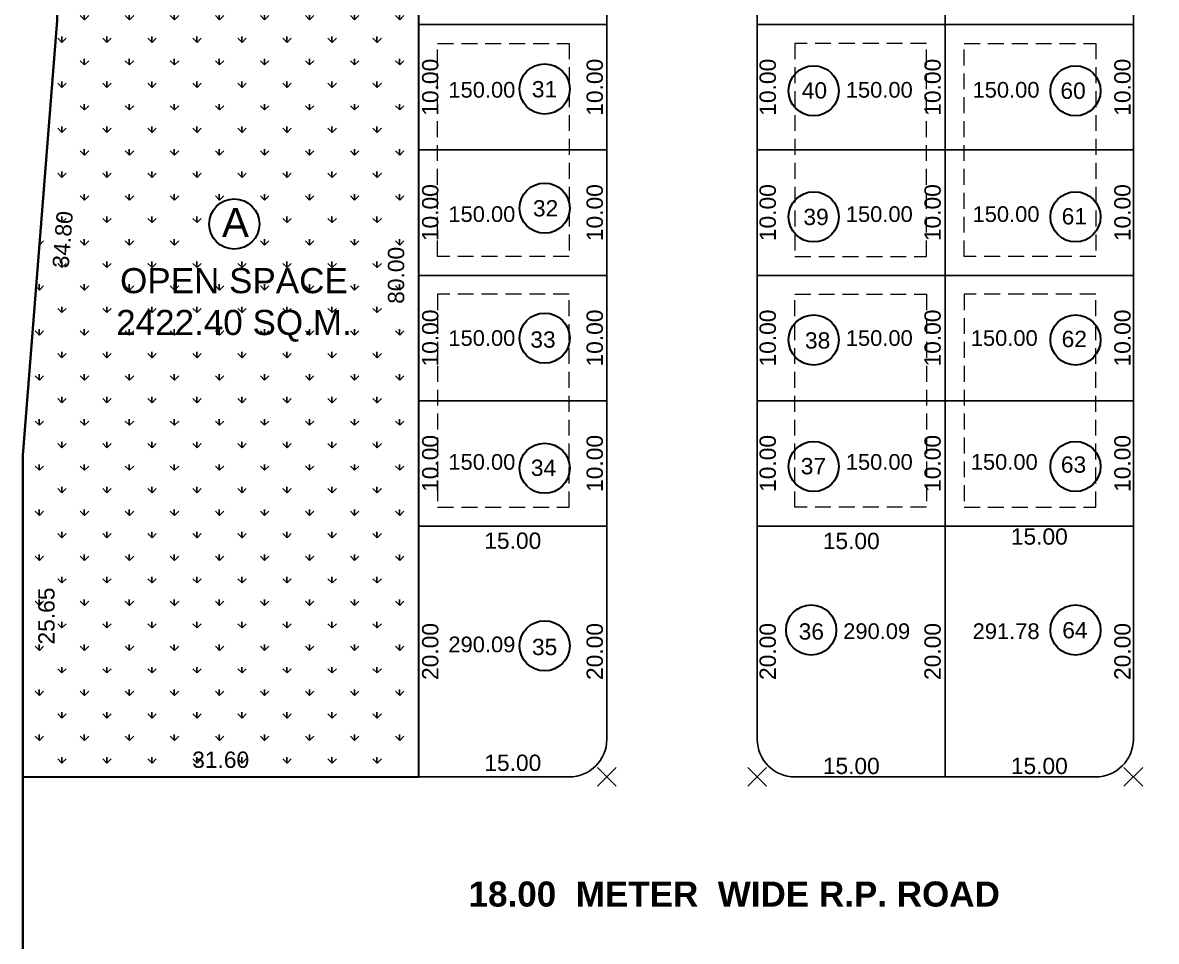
# Model space of a CAD drawing. Header units: millimetres. Extents: x 26213 to 35402, y -1028 to 2462.
# Drawn here: x 34953.6 to 35044, y 529.2 to 602.5 of the extents above; entities that cross this region are included whole.
import ezdxf
from ezdxf.enums import TextEntityAlignment as Align

# ---------------------------------------------------------------- set-up
doc = ezdxf.new("R2010")
doc.units = ezdxf.units.MM
doc.header["$PDMODE"] = 3
doc.header["$PDSIZE"] = 0.75
for name, pattern in [('1', [0]), ('DASHED', [19.05, 12.7, -6.35]), ('DASHED2', [9.525, 6.35, -3.175])]:
    doc.linetypes.add(name, pattern=pattern)
for name, color, linetype in [('AREA', 7, 'Continuous'), ('Chamber', 7, '1'), ('DIMEMSION', 7, 'Continuous'), ('NUMBRING', 162, 'Continuous'), ('OPEN SPACE', 3, 'Continuous'), ('POINT', 190, 'Continuous'), ('ROAD', 7, 'Continuous'), ('SOLID HATCH', 253, 'Continuous')]:
    doc.layers.add(name, color=color, linetype=linetype)
doc.layers.add('CIRCLE', color=197, linetype='Continuous', lineweight=30)
doc.layers.add('LAYOUT PLAN', color=7, linetype='Continuous', lineweight=25)
doc.styles.get("Standard").update_dxf_attribs({"font": 'arial.ttf'})
doc.dimstyles.new('LAYOUT PLAN', dxfattribs={"dimtxt": 1.3, "dimasz": 1, "dimexe": 0.18, "dimexo": 0.0625, "dimgap": 0.09, "dimtad": 0, "dimrnd": 0.05, "dimzin": 0, "dimdsep": 46, "dimtxsty": 'Standard', "dimcen": 0, "dimse1": 1, "dimse2": 1, "dimsd1": 1, "dimsd2": 1, "dimadec": 0, "dimazin": 0, "dimtfac": 1, "dimtofl": 0, "dimtmove": 0, "dimatfit": 3, "dimfxl": 1, "dimtolj": 1, "dimtzin": 0, "dimarcsym": 0})

# ---------------------------------------------------------------- blocks, each defined once
blk = doc.blocks.new('*D3325')
at = {"layer": 'Defpoints', "color": 0}
for p in [(35027.167, 572.335), (35026.16, 562.335), (35027.167, 562.335)]:
    blk.add_point(p, dxfattribs=at)
at = {"layer": 'DIMEMSION', "color": 0, "lineweight": 25, "insert": (35026.16, 567.335), "char_height": 1.3, "attachment_point": 5, "rotation": 90}
blk.add_mtext('\\A1;10.00', dxfattribs=at)
blk = doc.blocks.new('*D3326')
at = {"layer": 'Defpoints', "color": 0}
for p in [(35027.167, 562.335), (35026.16, 542.335), (35027.167, 542.335)]:
    blk.add_point(p, dxfattribs=at)
at = {"layer": 'DIMEMSION', "color": 0, "lineweight": 25, "insert": (35026.16, 552.335), "char_height": 1.3, "attachment_point": 5, "rotation": 90}
blk.add_mtext('\\A1;20.00', dxfattribs=at)
blk = doc.blocks.new('*D3327')
at = {"layer": 'Defpoints', "color": 0}
for p in [(35027.167, 562.335), (35042.167, 562.335), (35027.167, 561.497)]:
    blk.add_point(p, dxfattribs=at)
at = {"layer": 'DIMEMSION', "color": 0, "lineweight": 25, "insert": (35034.667, 561.497), "char_height": 1.3, "attachment_point": 5}
blk.add_mtext('\\A1;15.00', dxfattribs=at)
blk = doc.blocks.new('*D3328')
at = {"layer": 'Defpoints', "color": 0}
for p in [(35012.167, 562.335), (35027.167, 562.335), (35012.167, 561.143)]:
    blk.add_point(p, dxfattribs=at)
at = {"layer": 'DIMEMSION', "color": 0, "lineweight": 25, "insert": (35019.667, 561.143), "char_height": 1.3, "attachment_point": 5}
blk.add_mtext('\\A1;15.00', dxfattribs=at)
blk = doc.blocks.new('*D3329')
at = {"layer": 'Defpoints', "color": 0}
for p in [(35027.167, 543.202), (35027.167, 542.335), (35042.167, 542.335)]:
    blk.add_point(p, dxfattribs=at)
at = {"layer": 'DIMEMSION', "color": 0, "lineweight": 25, "insert": (35034.667, 543.202), "char_height": 1.3, "attachment_point": 5}
blk.add_mtext('\\A1;15.00', dxfattribs=at)
blk = doc.blocks.new('*D3330')
at = {"layer": 'Defpoints', "color": 0}
for p in [(35012.167, 543.202), (35012.167, 542.335), (35027.167, 542.335)]:
    blk.add_point(p, dxfattribs=at)
at = {"layer": 'DIMEMSION', "color": 0, "lineweight": 25, "insert": (35019.667, 543.202), "char_height": 1.3, "attachment_point": 5}
blk.add_mtext('\\A1;15.00', dxfattribs=at)
blk = doc.blocks.new('*D3680')
at = {"layer": 'Defpoints', "color": 0, "ltscale": 2}
for p in [(35000.167, 543.451), (34985.167, 542.335), (35000.167, 542.335)]:
    blk.add_point(p, dxfattribs=at)
at = {"layer": 'DIMEMSION', "color": 0, "ltscale": 2, "insert": (34992.667, 543.451), "char_height": 1.3, "attachment_point": 5}
blk.add_mtext('\\A1;15.00', dxfattribs=at)
blk = doc.blocks.new('*D3713')
at = {"layer": 'Defpoints', "color": 0, "ltscale": 2}
for p in [(35041.307, 562.335), (35042.167, 562.335), (35042.167, 542.335)]:
    blk.add_point(p, dxfattribs=at)
at = {"layer": 'DIMEMSION', "color": 0, "ltscale": 2, "insert": (35041.307, 552.335), "char_height": 1.3, "attachment_point": 5, "rotation": 90}
blk.add_mtext('\\A1;20.00', dxfattribs=at)
blk = doc.blocks.new('*D3714')
at = {"layer": 'Defpoints', "color": 0, "ltscale": 2}
for p in [(35041.307, 572.335), (35042.167, 572.335), (35042.167, 562.335)]:
    blk.add_point(p, dxfattribs=at)
at = {"layer": 'DIMEMSION', "color": 0, "ltscale": 2, "insert": (35041.307, 567.335), "char_height": 1.3, "attachment_point": 5, "rotation": 90}
blk.add_mtext('\\A1;10.00', dxfattribs=at)
blk = doc.blocks.new('*D3715')
at = {"layer": 'Defpoints', "color": 0, "ltscale": 2}
for p in [(35041.307, 582.335), (35042.167, 582.335), (35042.167, 572.335)]:
    blk.add_point(p, dxfattribs=at)
at = {"layer": 'DIMEMSION', "color": 0, "ltscale": 2, "insert": (35041.307, 577.335), "char_height": 1.3, "attachment_point": 5, "rotation": 90}
blk.add_mtext('\\A1;10.00', dxfattribs=at)
blk = doc.blocks.new('*D3716')
at = {"layer": 'Defpoints', "color": 0, "ltscale": 2}
for p in [(35041.307, 592.335), (35042.167, 592.335), (35042.167, 582.335)]:
    blk.add_point(p, dxfattribs=at)
at = {"layer": 'DIMEMSION', "color": 0, "ltscale": 2, "insert": (35041.307, 587.335), "char_height": 1.3, "attachment_point": 5, "rotation": 90}
blk.add_mtext('\\A1;10.00', dxfattribs=at)
blk = doc.blocks.new('*D3717')
at = {"layer": 'Defpoints', "color": 0, "ltscale": 2}
for p in [(35041.307, 602.335), (35042.167, 602.335), (35042.167, 592.335)]:
    blk.add_point(p, dxfattribs=at)
at = {"layer": 'DIMEMSION', "color": 0, "ltscale": 2, "insert": (35041.307, 597.335), "char_height": 1.3, "attachment_point": 5, "rotation": 90}
blk.add_mtext('\\A1;10.00', dxfattribs=at)
blk = doc.blocks.new('*D3718')
at = {"layer": 'Defpoints', "color": 0, "ltscale": 2}
for p in [(35041.307, 612.335), (35042.167, 612.335), (35042.167, 602.335)]:
    blk.add_point(p, dxfattribs=at)
at = {"layer": 'DIMEMSION', "color": 0, "ltscale": 2, "insert": (35041.307, 607.335), "char_height": 1.3, "attachment_point": 5, "rotation": 90}
blk.add_mtext('\\A1;10.00', dxfattribs=at)
blk = doc.blocks.new('*D3728')
at = {"layer": 'Defpoints', "color": 0, "ltscale": 2}
for p in [(35026.16, 582.335), (35027.167, 582.335), (35027.167, 572.335)]:
    blk.add_point(p, dxfattribs=at)
at = {"layer": 'DIMEMSION', "color": 0, "ltscale": 2, "insert": (35026.16, 577.335), "char_height": 1.3, "attachment_point": 5, "rotation": 90}
blk.add_mtext('\\A1;10.00', dxfattribs=at)
blk = doc.blocks.new('*D3729')
at = {"layer": 'Defpoints', "color": 0, "ltscale": 2}
for p in [(35026.16, 592.335), (35027.167, 592.335), (35027.167, 582.335)]:
    blk.add_point(p, dxfattribs=at)
at = {"layer": 'DIMEMSION', "color": 0, "ltscale": 2, "insert": (35026.16, 587.335), "char_height": 1.3, "attachment_point": 5, "rotation": 90}
blk.add_mtext('\\A1;10.00', dxfattribs=at)
blk = doc.blocks.new('*D3730')
at = {"layer": 'Defpoints', "color": 0, "ltscale": 2}
for p in [(35026.16, 602.335), (35027.167, 602.335), (35027.167, 592.335)]:
    blk.add_point(p, dxfattribs=at)
at = {"layer": 'DIMEMSION', "color": 0, "ltscale": 2, "insert": (35026.16, 597.335), "char_height": 1.3, "attachment_point": 5, "rotation": 90}
blk.add_mtext('\\A1;10.00', dxfattribs=at)
blk = doc.blocks.new('*D3731')
at = {"layer": 'Defpoints', "color": 0, "ltscale": 2}
for p in [(35026.16, 612.335), (35027.167, 612.335), (35027.167, 602.335)]:
    blk.add_point(p, dxfattribs=at)
at = {"layer": 'DIMEMSION', "color": 0, "ltscale": 2, "insert": (35026.16, 607.335), "char_height": 1.3, "attachment_point": 5, "rotation": 90}
blk.add_mtext('\\A1;10.00', dxfattribs=at)
blk = doc.blocks.new('*D3753')
at = {"layer": 'Defpoints', "color": 0, "ltscale": 2}
for p in [(35012.167, 612.335), (35013.01, 602.335), (35013.01, 602.335)]:
    blk.add_point(p, dxfattribs=at)
at = {"layer": 'DIMEMSION', "color": 0, "ltscale": 2, "insert": (35013.01, 607.335), "char_height": 1.3, "attachment_point": 5, "rotation": 90}
blk.add_mtext('\\A1;10.00', dxfattribs=at)
blk = doc.blocks.new('*D3754')
at = {"layer": 'Defpoints', "color": 0, "ltscale": 2}
for p in [(35013.01, 602.335), (35013.01, 592.335), (35013.01, 592.335)]:
    blk.add_point(p, dxfattribs=at)
at = {"layer": 'DIMEMSION', "color": 0, "ltscale": 2, "insert": (35013.01, 597.335), "char_height": 1.3, "attachment_point": 5, "rotation": 90}
blk.add_mtext('\\A1;10.00', dxfattribs=at)
blk = doc.blocks.new('*D3755')
at = {"layer": 'Defpoints', "color": 0, "ltscale": 2}
for p in [(35013.01, 592.335), (35013.01, 582.335), (35013.01, 582.335)]:
    blk.add_point(p, dxfattribs=at)
at = {"layer": 'DIMEMSION', "color": 0, "ltscale": 2, "insert": (35013.01, 587.335), "char_height": 1.3, "attachment_point": 5, "rotation": 90}
blk.add_mtext('\\A1;10.00', dxfattribs=at)
blk = doc.blocks.new('*D3756')
at = {"layer": 'Defpoints', "color": 0, "ltscale": 2}
for p in [(35013.01, 582.335), (35013.01, 572.335), (35013.01, 572.335)]:
    blk.add_point(p, dxfattribs=at)
at = {"layer": 'DIMEMSION', "color": 0, "ltscale": 2, "insert": (35013.01, 577.335), "char_height": 1.3, "attachment_point": 5, "rotation": 90}
blk.add_mtext('\\A1;10.00', dxfattribs=at)
blk = doc.blocks.new('*D3757')
at = {"layer": 'Defpoints', "color": 0, "ltscale": 2}
for p in [(35013.01, 572.335), (35013.01, 562.335), (35013.01, 562.335)]:
    blk.add_point(p, dxfattribs=at)
at = {"layer": 'DIMEMSION', "color": 0, "ltscale": 2, "insert": (35013.01, 567.335), "char_height": 1.3, "attachment_point": 5, "rotation": 90}
blk.add_mtext('\\A1;10.00', dxfattribs=at)
blk = doc.blocks.new('*D3758')
at = {"layer": 'Defpoints', "color": 0, "ltscale": 2}
for p in [(35013.01, 562.335), (35012.167, 542.335), (35013.01, 542.335)]:
    blk.add_point(p, dxfattribs=at)
at = {"layer": 'DIMEMSION', "color": 0, "ltscale": 2, "insert": (35013.01, 552.335), "char_height": 1.3, "attachment_point": 5, "rotation": 90}
blk.add_mtext('\\A1;20.00', dxfattribs=at)
blk = doc.blocks.new('*D3760')
at = {"layer": 'Defpoints', "color": 0, "ltscale": 2}
for p in [(34985.167, 562.335), (34986.09, 562.335), (34985.167, 542.335)]:
    blk.add_point(p, dxfattribs=at)
at = {"layer": 'DIMEMSION', "color": 0, "ltscale": 2, "insert": (34986.09, 552.335), "char_height": 1.3, "attachment_point": 5, "rotation": 90}
blk.add_mtext('\\A1;20.00', dxfattribs=at)
blk = doc.blocks.new('*D3761')
at = {"layer": 'Defpoints', "color": 0, "ltscale": 2}
for p in [(34985.167, 572.335), (34986.09, 572.335), (34985.167, 562.335)]:
    blk.add_point(p, dxfattribs=at)
at = {"layer": 'DIMEMSION', "color": 0, "ltscale": 2, "insert": (34986.09, 567.335), "char_height": 1.3, "attachment_point": 5, "rotation": 90}
blk.add_mtext('\\A1;10.00', dxfattribs=at)
blk = doc.blocks.new('*D3762')
at = {"layer": 'Defpoints', "color": 0, "ltscale": 2}
for p in [(34985.167, 582.335), (34986.09, 582.335), (34985.167, 572.335)]:
    blk.add_point(p, dxfattribs=at)
at = {"layer": 'DIMEMSION', "color": 0, "ltscale": 2, "insert": (34986.09, 577.335), "char_height": 1.3, "attachment_point": 5, "rotation": 90}
blk.add_mtext('\\A1;10.00', dxfattribs=at)
blk = doc.blocks.new('*D3763')
at = {"layer": 'Defpoints', "color": 0, "ltscale": 2}
for p in [(34985.167, 592.335), (34986.09, 592.335), (34985.167, 582.335)]:
    blk.add_point(p, dxfattribs=at)
at = {"layer": 'DIMEMSION', "color": 0, "ltscale": 2, "insert": (34986.09, 587.335), "char_height": 1.3, "attachment_point": 5, "rotation": 90}
blk.add_mtext('\\A1;10.00', dxfattribs=at)
blk = doc.blocks.new('*D3764')
at = {"layer": 'Defpoints', "color": 0, "ltscale": 2}
for p in [(34985.167, 602.335), (34986.09, 602.335), (34985.167, 592.335)]:
    blk.add_point(p, dxfattribs=at)
at = {"layer": 'DIMEMSION', "color": 0, "ltscale": 2, "insert": (34986.09, 597.335), "char_height": 1.3, "attachment_point": 5, "rotation": 90}
blk.add_mtext('\\A1;10.00', dxfattribs=at)
blk = doc.blocks.new('*D3765')
at = {"layer": 'Defpoints', "color": 0, "ltscale": 2}
for p in [(34985.167, 612.335), (34986.09, 612.335), (34985.167, 602.335)]:
    blk.add_point(p, dxfattribs=at)
at = {"layer": 'DIMEMSION', "color": 0, "ltscale": 2, "insert": (34986.09, 607.335), "char_height": 1.3, "attachment_point": 5, "rotation": 90}
blk.add_mtext('\\A1;10.00', dxfattribs=at)
blk = doc.blocks.new('*D3788')
at = {"layer": 'Defpoints', "color": 0, "ltscale": 2}
for p in [(35000.167, 612.335), (34999.213, 602.335), (35000.167, 602.335)]:
    blk.add_point(p, dxfattribs=at)
at = {"layer": 'DIMEMSION', "color": 0, "ltscale": 2, "insert": (34999.213, 607.335), "char_height": 1.3, "attachment_point": 5, "rotation": 90}
blk.add_mtext('\\A1;10.00', dxfattribs=at)
blk = doc.blocks.new('*D3789')
at = {"layer": 'Defpoints', "color": 0, "ltscale": 2}
for p in [(35000.167, 602.335), (34999.213, 592.335), (35000.167, 592.335)]:
    blk.add_point(p, dxfattribs=at)
at = {"layer": 'DIMEMSION', "color": 0, "ltscale": 2, "insert": (34999.213, 597.335), "char_height": 1.3, "attachment_point": 5, "rotation": 90}
blk.add_mtext('\\A1;10.00', dxfattribs=at)
blk = doc.blocks.new('*D3790')
at = {"layer": 'Defpoints', "color": 0, "ltscale": 2}
for p in [(35000.167, 592.335), (34999.213, 582.335), (35000.167, 582.335)]:
    blk.add_point(p, dxfattribs=at)
at = {"layer": 'DIMEMSION', "color": 0, "ltscale": 2, "insert": (34999.213, 587.335), "char_height": 1.3, "attachment_point": 5, "rotation": 90}
blk.add_mtext('\\A1;10.00', dxfattribs=at)
blk = doc.blocks.new('*D3791')
at = {"layer": 'Defpoints', "color": 0, "ltscale": 2}
for p in [(35000.167, 582.335), (34999.213, 572.335), (35000.167, 572.335)]:
    blk.add_point(p, dxfattribs=at)
at = {"layer": 'DIMEMSION', "color": 0, "ltscale": 2, "insert": (34999.213, 577.335), "char_height": 1.3, "attachment_point": 5, "rotation": 90}
blk.add_mtext('\\A1;10.00', dxfattribs=at)
blk = doc.blocks.new('*D3792')
at = {"layer": 'Defpoints', "color": 0, "ltscale": 2}
for p in [(35000.167, 572.335), (34999.213, 562.335), (35000.167, 562.335)]:
    blk.add_point(p, dxfattribs=at)
at = {"layer": 'DIMEMSION', "color": 0, "ltscale": 2, "insert": (34999.213, 567.335), "char_height": 1.3, "attachment_point": 5, "rotation": 90}
blk.add_mtext('\\A1;10.00', dxfattribs=at)
blk = doc.blocks.new('*D3793')
at = {"layer": 'Defpoints', "color": 0, "ltscale": 2}
for p in [(35000.167, 562.335), (34999.213, 542.335), (35000.167, 542.335)]:
    blk.add_point(p, dxfattribs=at)
at = {"layer": 'DIMEMSION', "color": 0, "ltscale": 2, "insert": (34999.213, 552.335), "char_height": 1.3, "attachment_point": 5, "rotation": 90}
blk.add_mtext('\\A1;20.00', dxfattribs=at)
blk = doc.blocks.new('*D3794')
at = {"layer": 'Defpoints', "color": 0, "ltscale": 2}
for p in [(34985.167, 562.335), (35000.167, 562.335), (35000.167, 561.165)]:
    blk.add_point(p, dxfattribs=at)
at = {"layer": 'DIMEMSION', "color": 0, "ltscale": 2, "insert": (34992.667, 561.165), "char_height": 1.3, "attachment_point": 5}
blk.add_mtext('\\A1;15.00', dxfattribs=at)
blk = doc.blocks.new('*D3795')
at = {"layer": 'Defpoints', "color": 0, "ltscale": 2}
for p in [(34985.167, 543.695), (34953.574, 542.335), (34985.167, 542.335)]:
    blk.add_point(p, dxfattribs=at)
at = {"layer": 'DIMEMSION', "color": 0, "ltscale": 2, "insert": (34969.37, 543.695), "char_height": 1.3, "attachment_point": 5}
blk.add_mtext('\\A1;31.60', dxfattribs=at)
blk = doc.blocks.new('*D3796')
at = {"layer": 'Defpoints', "color": 0, "ltscale": 2}
for p in [(34983.366, 622.335), (34985.167, 622.335), (34985.167, 542.335)]:
    blk.add_point(p, dxfattribs=at)
at = {"layer": 'DIMEMSION', "color": 0, "ltscale": 2, "insert": (34983.366, 582.335), "char_height": 1.3, "attachment_point": 5, "rotation": 90}
blk.add_mtext('\\A1;80.00', dxfattribs=at)
blk = doc.blocks.new('*D3799')
at = {"layer": 'Defpoints', "color": 0, "ltscale": 2}
for p in [(34956.321, 602.668), (34953.574, 567.995), (34955.402, 567.85)]:
    blk.add_point(p, dxfattribs=at)
at = {"layer": 'DIMEMSION', "color": 0, "ltscale": 2, "insert": (34956.775, 585.186), "char_height": 1.3, "attachment_point": 5, "rotation": 85.47098}
blk.add_mtext('\\A1;34.80', dxfattribs=at)
blk = doc.blocks.new('*D3800')
at = {"layer": 'Defpoints', "color": 0, "ltscale": 2}
for p in [(34953.574, 567.995), (34953.574, 542.335), (34955.479, 542.335)]:
    blk.add_point(p, dxfattribs=at)
at = {"layer": 'DIMEMSION', "color": 0, "ltscale": 2, "insert": (34955.479, 555.165), "char_height": 1.3, "attachment_point": 5, "rotation": 90}
blk.add_mtext('\\A1;25.65', dxfattribs=at)

msp = doc.modelspace()

# ---------------------------------------------------------------- hatches: boundary and pattern name
h = msp.add_hatch()
h.set_pattern_fill('GRASS', color=3, scale=0.1)
h.set_pattern_definition([(90, (6629.385, -742.5358), (-1.79605, 1.79605), [0.47625, -3.11585]), (45, (6629.385, -742.5358), (-1.79605122, 1.79605122), [0.47625, -2.06375]), (135, (6629.385, -742.5358), (-1.79605122, -1.79605122), [0.47625, -2.06375])])
h.paths.add_polyline_path([(34985.167, 622.335), (34956.666, 622.335), (34956.606, 618.92), (34956.321, 602.668), (34953.574, 567.995), (34953.574, 542.335), (34985.167, 542.335)])
h.paths.add_polyline_path([(34968.452, 586.427, -1), (34972.452, 586.427, -1)], flags=16)
h.paths.add_polyline_path([(34966.778, 542.346), (34971.973, 542.346), (34971.973, 545.025), (34966.778, 545.025)], flags=24)
h.paths.add_polyline_path([(34984.715, 579.744), (34984.715, 584.939), (34982.036, 584.939), (34982.036, 579.744)], flags=24)
h.paths.add_polyline_path([(34968.336, 619.438), (34973.531, 619.438), (34973.531, 622.117), (34968.336, 622.117)], flags=24)
h.paths.add_polyline_path([(34959.65, 608.077), (34959.741, 613.271), (34957.063, 613.318), (34956.972, 608.125)], flags=24)
h.paths.add_polyline_path([(34957.915, 582.496), (34958.325, 587.675), (34955.655, 587.886), (34955.244, 582.708)], flags=24)
h.paths.add_polyline_path([(34956.828, 552.577), (34956.828, 557.772), (34954.149, 557.772), (34954.149, 552.577)], flags=24)
h.paths.add_polyline_path([(34968.878, 584.125), (34972.204, 584.125), (34972.204, 588.898), (34968.878, 588.898)], flags=24)
h.paths.add_polyline_path([(34960.611, 576.255), (34980.404, 576.255), (34980.404, 583.745), (34960.611, 583.745)], flags=24)

# ---------------------------------------------------------------- linework, layer by layer
at = {"color": 1, "lineweight": 35}
for points in [[(35178.167, 404.589), (35181.38, 290.065), (35181.38, 290.065), (34953.574, 285.764), (34953.574, 567.995), (34956.321, 602.668), (34961.196, 880.404), (35152.829, 872.299), (35165.087, 701.488), (35174.34, 542.335), (35174.387, 542.333), (35178.167, 404.589)], [(35060.252, 684.101), (35060.252, 684.101), (35072.483, 694.724), (35047.073, 723.98), (35073.542, 746.97), (35051.681, 768.47), (35029.209, 788.595), (35005.929, 807.673), (34981.342, 826.215), (34960.503, 840.963), (34959.33, 774.106), (34958.891, 749.106), (34958.575, 731.106), (34958.364, 719.106), (34957.387, 663.432), (34956.843, 632.442), (34956.606, 618.92), (34956.321, 602.668), (34953.574, 567.995), (34953.574, 539.335), (34953.574, 484.486)], [(35060.252, 684.101), (35060.252, 684.101), (35072.483, 694.724), (35047.073, 723.98), (35073.542, 746.97), (35051.681, 768.47), (35029.209, 788.595), (35005.929, 807.673), (34981.342, 826.215), (34960.503, 840.963), (34959.33, 774.106), (34958.891, 749.106), (34958.575, 731.106), (34958.364, 719.106), (34957.387, 663.432), (34956.843, 632.442), (34956.606, 618.92), (34956.321, 602.668), (34953.574, 567.995), (34953.574, 539.335), (34953.574, 484.486)]]:
    msp.add_lwpolyline(points, dxfattribs=at)
at = {"layer": 'Chamber', "linetype": 'DASHED2'}
for p, q in [((34953.574, 567.995), (34956.321, 602.668)), ((34953.574, 285.764), (34953.574, 567.995))]:
    msp.add_line(p, q, dxfattribs=at)
at = {"layer": 'CIRCLE'}
for centre in [(34995.209, 597.199), (35016.67, 597.053), (35037.554, 597.053), (34995.209, 587.696), (35016.67, 586.996), (35037.554, 586.996), (34995.209, 577.328), (35016.67, 577.183), (35037.554, 577.183), (34995.209, 566.951), (35016.67, 567.091), (35037.554, 567.091), (35016.464, 554.05), (35037.554, 554.05), (34995.209, 552.791)]:
    msp.add_circle(centre, 2, dxfattribs=at)
at = {"layer": 'LAYOUT PLAN', "lineweight": 25}
for p, q in [((34985.167, 719.106), (34985.167, 542.335)), ((35000.167, 716.106), (35000.167, 545.335)), ((35012.167, 713.106), (35012.167, 545.335)), ((35027.167, 542.335), (35027.167, 708.468)), ((35042.167, 690.077), (35042.167, 545.335)), ((34953.574, 567.995), (34956.321, 602.668)), ((35000.167, 602.335), (34985.167, 602.335)), ((35042.167, 602.335), (35012.167, 602.335)), ((35000.167, 592.335), (34985.167, 592.335)), ((35042.167, 592.335), (35012.167, 592.335)), ((35042.167, 592.335), (35012.167, 592.335)), ((35000.167, 582.335), (34985.167, 582.335)), ((35042.167, 582.335), (35012.167, 582.335)), ((35000.167, 572.335), (34985.167, 572.335)), ((35042.167, 572.335), (35012.167, 572.335)), ((34953.574, 285.764), (34953.574, 567.995)), ((34953.574, 285.764), (34953.574, 567.995)), ((35000.167, 562.335), (34985.167, 562.335)), ((35042.167, 562.335), (35012.167, 562.335)), ((34997.167, 542.335), (34953.574, 542.335)), ((34953.574, 542.335), (34997.167, 542.335)), ((35039.167, 542.335), (35015.167, 542.335))]:
    msp.add_line(p, q, dxfattribs=at)
msp.add_lwpolyline([(35015.167, 542.335), (35039.167, 542.335)], dxfattribs=at)
for centre, start, end in [((34997.167, 545.335), 270, 0), ((34997.167, 545.335), 270, 0), ((35015.167, 545.335), 180, 270), ((35039.167, 545.335), 270, 0)]:
    msp.add_arc(centre, 3, start, end, dxfattribs=at)
at = {"layer": 'OPEN SPACE', "color": 116, "lineweight": 30, "ltscale": 2, "true_color": 0x006b36}
msp.add_lwpolyline([(34985.167, 622.335), (34956.666, 622.335), (34956.606, 618.92), (34956.321, 602.668), (34953.574, 567.995), (34953.574, 542.335), (34985.167, 542.335)], close=True, dxfattribs=at)
at = {"layer": 'OPEN SPACE', "color": 116, "lineweight": 30, "true_color": 0x006b36}
msp.add_lwpolyline([(34968.452, 586.427, -1), (34972.452, 586.427, -1)], format="xyb", close=True, dxfattribs=at)
at = {"layer": 'POINT'}
for p in [(35000.167, 542.335), (35012.167, 542.335), (35042.167, 542.335)]:
    msp.add_point(p, dxfattribs=at)
at = {"layer": 'SOLID HATCH', "color": 9, "linetype": 'DASHED', "lineweight": 15, "ltscale": 0.1, "true_color": 0xc7c8ca}
for points in [[(34986.667, 600.835), (34997.167, 600.835), (34997.167, 583.835), (34986.667, 583.835), (34986.667, 600.835)], [(35025.667, 600.835), (35015.167, 600.835), (35015.167, 583.835), (35025.667, 583.835), (35025.667, 600.835)], [(35028.667, 600.835), (35039.167, 600.835), (35039.167, 583.835), (35028.667, 583.835), (35028.667, 600.835)], [(34986.667, 563.835), (34997.167, 563.835), (34997.167, 580.835), (34986.667, 580.835), (34986.667, 563.835)], [(35025.667, 563.835), (35015.167, 563.835), (35015.167, 580.835), (35025.667, 580.835), (35025.667, 563.835)], [(35028.667, 563.835), (35039.167, 563.835), (35039.167, 580.835), (35028.667, 580.835), (35028.667, 563.835)]]:
    msp.add_lwpolyline(points, dxfattribs=at)

# ---------------------------------------------------------------- texts
at = {"layer": 'AREA'}
for s, p in [('150.00', (34990.202, 597.13)), ('150.00', (35021.902, 597.13)), ('150.00', (35032.012, 597.13)), ('150.00', (34990.202, 587.218)), ('150.00', (35021.902, 587.218)), ('150.00', (35032.012, 587.218)), ('150.00', (34990.202, 577.334)), ('150.00', (35021.902, 577.334)), ('150.00', (35031.871, 577.334)), ('150.00', (34990.202, 567.455)), ('150.00', (35021.902, 567.455)), ('150.00', (35031.871, 567.455)), ('290.09', (35021.696, 553.957)), ('291.78', (35032.019, 553.957)), ('290.09', (34990.202, 552.9))]:
    msp.add_text(s, height=1.25, dxfattribs=at).set_placement(p, align=Align.MIDDLE_CENTER)
at = {"layer": 'NUMBRING', "color": 7}
for s, p in [('31', (34995.198, 597.181)), ('40', (35016.729, 597.082)), ('60', (35037.361, 597.061)), ('32', (34995.285, 587.681)), ('39', (35016.859, 586.997)), ('61', (35037.461, 587.048)), ('33', (34995.077, 577.216)), ('62', (35037.457, 577.262)), ('38', (35016.983, 577.144)), ('63', (35037.396, 567.246)), ('34', (34995.119, 566.99)), ('37', (35016.647, 567.117)), ('36', (35016.481, 553.934)), ('64', (35037.506, 554.036)), ('35', (34995.208, 552.698))]:
    msp.add_text(s, height=1.3, dxfattribs=at).set_placement(p, align=Align.MIDDLE)
at = {"layer": 'OPEN SPACE', "color": 7, "lineweight": 30, "attachment_point": 5}
for s, insert, char_height in [('A', (34970.544, 586.548), 2.316), ('OPEN SPACE\\P2422.40 SQ.M.', (34970.427, 579.971), 2)]:
    msp.add_mtext(s, dxfattribs=dict(at, insert=insert, char_height=char_height))
at = {"layer": 'ROAD', "color": 7, "insert": (34958.01, 532.979), "char_height": 2, "width": 104.28703, "attachment_point": 4}
msp.add_mtext('\\pi31.132;{\\fArial|b1|i0|c0|p34;18.00  METER  WIDE R.P. ROAD}', dxfattribs=at)

# ---------------------------------------------------------------- dimensions: what is measured, and where the dimension line sits
at = {"layer": 'DIMEMSION', "ltscale": 2}
for base, p1, p2, override, picture, middle in [((34983.366, 622.335), (34985.167, 542.335), (34985.167, 622.335), {"dimfxl": 0.1, "dimfxlon": 1}, '*D3796', (34983.366, 582.335)), ((34986.09, 612.335), (34985.167, 602.335), (34985.167, 612.335), {"dimtmove": 1, "dimfxl": 0.1, "dimfxlon": 1}, '*D3765', (34986.09, 607.335)), ((34999.213, 602.335), (35000.167, 612.335), (35000.167, 602.335), {"dimtmove": 1, "dimfxl": 0.1, "dimfxlon": 1}, '*D3788', (34999.213, 607.335)), ((35013.01, 602.335), (35012.167, 612.335), (35013.01, 602.335), {"dimtmove": 1, "dimfxl": 0.1, "dimfxlon": 1}, '*D3753', (35013.01, 607.335)), ((35026.16, 612.335), (35027.167, 602.335), (35027.167, 612.335), {"dimtmove": 1, "dimfxl": 0.1, "dimfxlon": 1}, '*D3731', (35026.16, 607.335)), ((35041.307, 612.335), (35042.167, 602.335), (35042.167, 612.335), {"dimtmove": 1, "dimfxl": 0.1, "dimfxlon": 1}, '*D3718', (35041.307, 607.335)), ((34986.09, 602.335), (34985.167, 592.335), (34985.167, 602.335), {"dimtmove": 1, "dimfxl": 0.1, "dimfxlon": 1}, '*D3764', (34986.09, 597.335)), ((34999.213, 592.335), (35000.167, 602.335), (35000.167, 592.335), {"dimtmove": 1, "dimfxl": 0.1, "dimfxlon": 1}, '*D3789', (34999.213, 597.335)), ((35013.01, 592.335), (35013.01, 602.335), (35013.01, 592.335), {"dimtmove": 1, "dimfxl": 0.1, "dimfxlon": 1}, '*D3754', (35013.01, 597.335)), ((35026.16, 602.335), (35027.167, 592.335), (35027.167, 602.335), {"dimtmove": 1, "dimfxl": 0.1, "dimfxlon": 1}, '*D3730', (35026.16, 597.335)), ((35041.307, 602.335), (35042.167, 592.335), (35042.167, 602.335), {"dimtmove": 1, "dimfxl": 0.1, "dimfxlon": 1}, '*D3717', (35041.307, 597.335)), ((34986.09, 592.335), (34985.167, 582.335), (34985.167, 592.335), {"dimtmove": 1, "dimfxl": 0.1, "dimfxlon": 1}, '*D3763', (34986.09, 587.335)), ((34999.213, 582.335), (35000.167, 592.335), (35000.167, 582.335), {"dimtmove": 1, "dimfxl": 0.1, "dimfxlon": 1}, '*D3790', (34999.213, 587.335)), ((35013.01, 582.335), (35013.01, 592.335), (35013.01, 582.335), {"dimtmove": 1, "dimfxl": 0.1, "dimfxlon": 1}, '*D3755', (35013.01, 587.335)), ((35026.16, 592.335), (35027.167, 582.335), (35027.167, 592.335), {"dimtmove": 1, "dimfxl": 0.1, "dimfxlon": 1}, '*D3729', (35026.16, 587.335)), ((35041.307, 592.335), (35042.167, 582.335), (35042.167, 592.335), {"dimtmove": 1, "dimfxl": 0.1, "dimfxlon": 1}, '*D3716', (35041.307, 587.335)), ((34986.09, 582.335), (34985.167, 572.335), (34985.167, 582.335), {"dimtmove": 1, "dimfxl": 0.1, "dimfxlon": 1}, '*D3762', (34986.09, 577.335)), ((34999.213, 572.335), (35000.167, 582.335), (35000.167, 572.335), {"dimtmove": 1, "dimfxl": 0.1, "dimfxlon": 1}, '*D3791', (34999.213, 577.335)), ((35013.01, 572.335), (35013.01, 582.335), (35013.01, 572.335), {"dimtmove": 1, "dimfxl": 0.1, "dimfxlon": 1}, '*D3756', (35013.01, 577.335)), ((35026.16, 582.335), (35027.167, 572.335), (35027.167, 582.335), {"dimtmove": 1, "dimfxl": 0.1, "dimfxlon": 1}, '*D3728', (35026.16, 577.335)), ((35041.307, 582.335), (35042.167, 572.335), (35042.167, 582.335), {"dimtmove": 1, "dimfxl": 0.1, "dimfxlon": 1}, '*D3715', (35041.307, 577.335)), ((34986.09, 572.335), (34985.167, 562.335), (34985.167, 572.335), {"dimtmove": 1, "dimfxl": 0.1, "dimfxlon": 1}, '*D3761', (34986.09, 567.335)), ((34999.213, 562.335), (35000.167, 572.335), (35000.167, 562.335), {"dimtmove": 1, "dimfxl": 0.1, "dimfxlon": 1}, '*D3792', (34999.213, 567.335)), ((35013.01, 562.335), (35013.01, 572.335), (35013.01, 562.335), {"dimtmove": 1, "dimfxl": 0.1, "dimfxlon": 1}, '*D3757', (35013.01, 567.335)), ((35041.307, 572.335), (35042.167, 562.335), (35042.167, 572.335), {"dimtmove": 1, "dimfxl": 0.1, "dimfxlon": 1}, '*D3714', (35041.307, 567.335)), ((34986.09, 562.335), (34985.167, 542.335), (34985.167, 562.335), {"dimfxl": 0.1, "dimfxlon": 1}, '*D3760', (34986.09, 552.335)), ((34999.213, 542.335), (35000.167, 562.335), (35000.167, 542.335), {"dimtmove": 1, "dimfxl": 0.1, "dimfxlon": 1}, '*D3793', (34999.213, 552.335)), ((35013.01, 542.335), (35013.01, 562.335), (35012.167, 542.335), {"dimtmove": 1, "dimfxl": 0.1, "dimfxlon": 1}, '*D3758', (35013.01, 552.335)), ((35041.307, 562.335), (35042.167, 542.335), (35042.167, 562.335), {"dimfxl": 0.1, "dimfxlon": 1}, '*D3713', (35041.307, 552.335))]:
    dim = msp.add_linear_dim(base=base, p1=p1, p2=p2, angle=90, dimstyle='LAYOUT PLAN', override=override, dxfattribs=at)
    dim.commit()
    dim.dimension.update_dxf_attribs({"geometry": picture, "text_midpoint": middle})
for p1, p2, distance, picture, middle in [((34956.321, 602.668), (34953.574, 567.995), 1.834, '*D3799', (34956.775, 585.186)), ((34953.574, 567.995), (34953.574, 542.335), 1.905, '*D3800', (34955.479, 555.165))]:
    dim = msp.add_aligned_dim(p1=p1, p2=p2, distance=distance, dimstyle='LAYOUT PLAN', override={"dimfxl": 0.1, "dimfxlon": 1}, dxfattribs=at)
    dim.commit()
    dim.dimension.update_dxf_attribs({"geometry": picture, "text_midpoint": middle})
at = {"layer": 'DIMEMSION', "lineweight": 25}
for base, p1, p2, picture, middle in [((35026.16, 562.335), (35027.167, 572.335), (35027.167, 562.335), '*D3325', (35026.16, 567.335)), ((35026.16, 542.335), (35027.167, 562.335), (35027.167, 542.335), '*D3326', (35026.16, 552.335))]:
    dim = msp.add_linear_dim(base=base, p1=p1, p2=p2, angle=90, dimstyle='LAYOUT PLAN', override={"dimtmove": 1}, dxfattribs=at)
    dim.commit()
    dim.dimension.update_dxf_attribs({"geometry": picture, "text_midpoint": middle})
at = {"layer": 'DIMEMSION', "ltscale": 2}
for base, p1, p2, picture, middle in [((35000.167, 561.165), (34985.167, 562.335), (35000.167, 562.335), '*D3794', (34992.667, 561.165)), ((34985.167, 543.695), (34953.574, 542.335), (34985.167, 542.335), '*D3795', (34969.37, 543.695)), ((35000.167, 543.451), (34985.167, 542.335), (35000.167, 542.335), '*D3680', (34992.667, 543.451))]:
    dim = msp.add_linear_dim(base=base, p1=p1, p2=p2, dimstyle='LAYOUT PLAN', override={"dimfxl": 0.1, "dimfxlon": 1}, dxfattribs=at)
    dim.commit()
    dim.dimension.update_dxf_attribs({"geometry": picture, "text_midpoint": middle})
at = {"layer": 'DIMEMSION', "lineweight": 25}
for base, p1, p2, picture, middle in [((35012.167, 561.143), (35027.167, 562.335), (35012.167, 562.335), '*D3328', (35019.667, 561.143)), ((35012.167, 543.202), (35027.167, 542.335), (35012.167, 542.335), '*D3330', (35019.667, 543.202))]:
    dim = msp.add_linear_dim(base=base, p1=p1, p2=p2, dimstyle='LAYOUT PLAN', override={"dimtmove": 1}, dxfattribs=at)
    dim.commit()
    dim.dimension.update_dxf_attribs({"geometry": picture, "text_midpoint": middle})
for base, p1, p2, picture, middle in [((35027.167, 561.497), (35042.167, 562.335), (35027.167, 562.335), '*D3327', (35034.667, 561.497)), ((35027.167, 543.202), (35042.167, 542.335), (35027.167, 542.335), '*D3329', (35034.667, 543.202))]:
    dim = msp.add_linear_dim(base=base, p1=p1, p2=p2, dimstyle='LAYOUT PLAN', dxfattribs=at)
    dim.commit()
    dim.dimension.update_dxf_attribs({"geometry": picture, "text_midpoint": middle})

doc.saveas('drawing.dxf')
